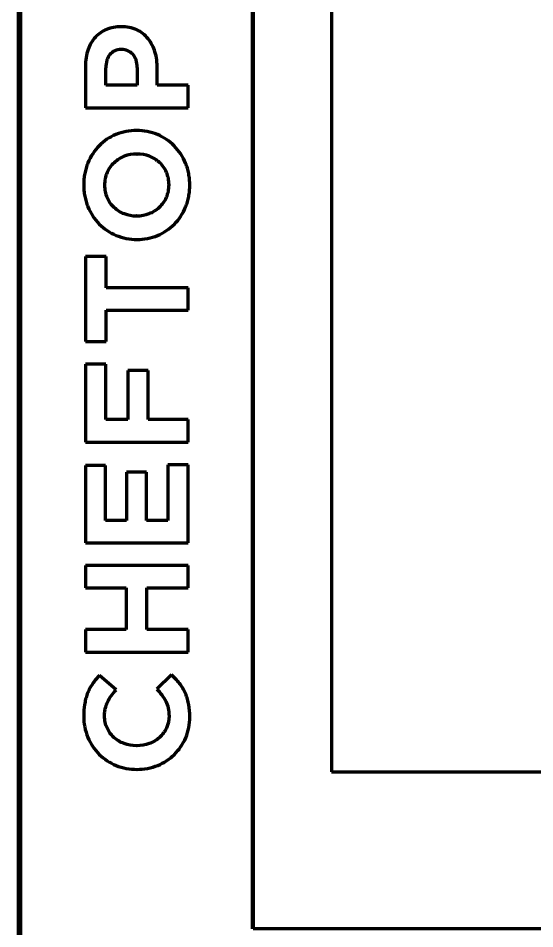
# Model space of a CAD drawing. Header units: inches. Extents: x -3022 to 7311, y 343 to 5680.
# Drawn here: x 2764 to 3143, y 2469 to 3138 of the extents above; entities that cross this region are included whole.
import ezdxf

# ---------------------------------------------------------------- set-up
doc = ezdxf.new("R2010")
doc.units = ezdxf.units.IN

msp = doc.modelspace()

# ---------------------------------------------------------------- linework, layer by layer
at = {"linetype": 'Continuous', "lineweight": 70}
for p, q in [((2763.92, 3920.69), (2763.92, 2255.49)), ((2765.92, 2271.3), (2765.92, 3919.3)), ((2935.92, 2469.31), (2935.92, 3919.3)), ((2936.42, 3918.8), (2936.42, 2469.4)), ((2993.92, 3803.8), (2993.92, 2584.4)), ((2839.52, 3131.29), (2839.3, 3131.29)), ((2839.63, 3114.52), (2839.84, 3114.52)), ((2813.28, 3102.48), (2813.28, 3071.72)), ((2828.23, 3088.28), (2828.23, 3101.08)), ((2851.24, 3101.4), (2851.24, 3088.28)), ((2865.97, 3088.28), (2865.97, 3100.86)), ((2851.24, 3088.28), (2828.23, 3088.28)), ((2888.55, 3088.28), (2865.97, 3088.28)), ((2888.55, 3071.72), (2888.55, 3088.28)), ((2813.28, 3071.72), (2888.55, 3071.72)), ((2850.92, 3055.16), (2850.7, 3055.16)), ((2850.92, 3037.85), (2851.13, 3037.85)), ((2850.92, 2992.47), (2850.7, 2992.47)), ((2850.92, 2975.15), (2851.13, 2975.15)), ((2828.55, 2962.66), (2813.28, 2962.66)), ((2813.28, 2962.66), (2813.28, 2900.29)), ((2828.55, 2939.76), (2828.55, 2962.66)), ((2888.55, 2939.76), (2828.55, 2939.76)), ((2888.55, 2923.2), (2888.55, 2939.76)), ((2828.55, 2923.2), (2888.55, 2923.2)), ((2828.55, 2900.29), (2828.55, 2923.2)), ((2813.28, 2900.29), (2828.55, 2900.29)), ((2828.34, 2883.73), (2813.28, 2883.73)), ((2813.28, 2883.73), (2813.28, 2826.42)), ((2828.34, 2842.98), (2828.34, 2883.73)), ((2844.36, 2878.9), (2844.36, 2842.98)), ((2859.41, 2878.9), (2844.36, 2878.9)), ((2859.41, 2842.98), (2859.41, 2878.9)), ((2844.36, 2842.98), (2828.34, 2842.98)), ((2888.55, 2842.98), (2859.41, 2842.98)), ((2888.55, 2826.42), (2888.55, 2842.98)), ((2813.28, 2826.42), (2888.55, 2826.42)), ((2813.28, 2809.32), (2813.28, 2752.54)), ((2828.01, 2809.32), (2813.28, 2809.32)), ((2828.01, 2769), (2828.01, 2809.32)), ((2873.82, 2809.86), (2873.82, 2769)), ((2888.55, 2809.86), (2873.82, 2809.86)), ((2888.55, 2752.54), (2888.55, 2809.86)), ((2843.28, 2804.48), (2843.28, 2769)), ((2858.02, 2804.48), (2843.28, 2804.48)), ((2858.02, 2769), (2858.02, 2804.48)), ((2843.28, 2769), (2828.01, 2769)), ((2873.82, 2769), (2858.02, 2769)), ((2813.28, 2752.54), (2888.55, 2752.54)), ((2813.28, 2735.98), (2813.28, 2719.42)), ((2888.55, 2735.98), (2813.28, 2735.98)), ((2888.55, 2719.42), (2888.55, 2735.98)), ((2813.28, 2719.42), (2843.07, 2719.42)), ((2843.07, 2719.42), (2843.07, 2688.88)), ((2858.34, 2719.42), (2888.55, 2719.42)), ((2858.34, 2688.88), (2858.34, 2719.42)), ((2813.28, 2688.88), (2813.28, 2672.32)), ((2843.07, 2688.88), (2813.28, 2688.88)), ((2888.55, 2688.88), (2858.34, 2688.88)), ((2888.55, 2672.32), (2888.55, 2688.88)), ((2813.28, 2672.32), (2888.55, 2672.32)), ((2835.76, 2644.69), (2823.6, 2655.22)), ((2876.4, 2655.76), (2865.76, 2645.22)), ((2850.92, 2603.61), (2850.7, 2603.61)), ((2850.92, 2586.3), (2851.13, 2586.3)), ((2993.92, 2584.4), (3427.92, 2584.4)), ((2936.42, 2469.4), (2937.42, 2470.4)), ((2936.42, 2469.4), (3485.42, 2469.4)), ((2936.92, 2469.4), (2936.92, 2469.3))]:
    msp.add_line(p, q, dxfattribs=at)
for points, knots in [([(2839.3, 3131.29), (2835.73, 3131.29), (2828.69, 3130.13), (2819.82, 3124.02), (2814.29, 3114.23), (2813.28, 3106.55), (2813.28, 3102.48)], [0, 0, 0, 0, 0.246876, 0.476926, 0.718842, 1, 1, 1, 1]), ([(2865.97, 3100.86), (2865.97, 3104.86), (2865.02, 3112.55), (2860, 3122.8), (2851.03, 3129.94), (2843.43, 3131.29), (2839.52, 3131.29)], [0, 0, 0, 0, 0.265754, 0.507017, 0.740214, 1, 1, 1, 1]), ([(2839.63, 3114.52), (2837.96, 3114.52), (2834.73, 3114.02), (2830.78, 3111.06), (2828.59, 3106.46), (2828.23, 3102.96), (2828.23, 3101.08)], [0, 0, 0, 0, 0.251665, 0.476381, 0.716008, 1, 1, 1, 1]), ([(2851.24, 3101.4), (2851.24, 3103.27), (2850.78, 3106.78), (2848.3, 3111.21), (2844.43, 3113.97), (2841.37, 3114.52), (2839.84, 3114.52)], [0, 0, 0, 0, 0.28912, 0.535012, 0.763547, 1, 1, 1, 1]), ([(2850.7, 3055.16), (2845.58, 3055.16), (2837.85, 3053.68), (2828.92, 3048.87), (2823.13, 3044.08), (2818.35, 3038.19), (2815.38, 3032.5), (2813.66, 3027.56), (2812.7, 3023.62), (2812.22, 3020.22), (2812.02, 3017.41), (2811.97, 3015.26), (2812.02, 3013.12), (2812.22, 3010.31), (2812.71, 3006.89), (2813.68, 3002.95), (2815.42, 2997.99), (2818.42, 2992.27), (2823.24, 2986.34), (2829.07, 2981.51), (2838.03, 2976.67), (2845.78, 2975.15), (2850.92, 2975.15)], [0, 0, 0, 0, 0.123917, 0.184114, 0.244066, 0.304568, 0.366477, 0.398301, 0.430866, 0.464324, 0.481445, 0.498853, 0.516267, 0.533403, 0.566924, 0.599592, 0.631558, 0.693842, 0.754792, 0.815192, 0.875765, 1, 1, 1, 1]), ([(2851.13, 2975.15), (2856.25, 2975.15), (2863.99, 2976.64), (2872.91, 2981.44), (2878.71, 2986.23), (2883.48, 2992.13), (2886.46, 2997.82), (2888.18, 3002.75), (2889.13, 3006.69), (2889.62, 3010.1), (2889.81, 3012.9), (2889.86, 3015.05), (2889.81, 3017.2), (2889.61, 3020.01), (2889.12, 3023.42), (2888.16, 3027.37), (2886.42, 3032.32), (2883.41, 3038.04), (2878.6, 3043.97), (2872.77, 3048.8), (2863.81, 3053.65), (2856.05, 3055.16), (2850.92, 3055.16)], [0, 0, 0, 0, 0.123918, 0.184114, 0.244066, 0.304568, 0.366477, 0.398301, 0.430865, 0.464323, 0.481444, 0.498852, 0.516265, 0.533402, 0.566923, 0.59959, 0.631556, 0.69384, 0.75479, 0.815191, 0.875763, 1, 1, 1, 1]), ([(2850.92, 3037.85), (2847.82, 3037.85), (2841.7, 3036.76), (2835.13, 3032.68), (2831.21, 3028.2), (2828.98, 3024.26), (2827.82, 3020.6), (2827.34, 3017.48), (2827.22, 3015.05), (2827.34, 3012.62), (2827.81, 3009.52), (2828.94, 3005.88), (2831.14, 3001.97), (2835.01, 2997.54), (2841.54, 2993.52), (2847.62, 2992.47), (2850.7, 2992.47)], [0, 0, 0, 0, 0.127847, 0.249993, 0.310751, 0.372176, 0.435396, 0.468166, 0.501956, 0.535711, 0.568373, 0.631172, 0.691951, 0.751943, 0.872689, 1, 1, 1, 1]), ([(2850.92, 2992.47), (2854.02, 2992.47), (2860.14, 2993.56), (2866.7, 2997.63), (2870.62, 3002.12), (2872.86, 3006.05), (2874.02, 3009.72), (2874.5, 3012.83), (2874.62, 3015.26), (2874.5, 3017.69), (2874.03, 3020.79), (2872.89, 3024.44), (2870.69, 3028.34), (2866.82, 3032.78), (2860.3, 3036.8), (2854.22, 3037.85), (2851.13, 3037.85)], [0, 0, 0, 0, 0.127849, 0.249996, 0.310754, 0.372179, 0.435399, 0.468168, 0.501958, 0.535713, 0.568375, 0.631174, 0.691953, 0.751944, 0.872689, 1, 1, 1, 1]), ([(2823.6, 2655.22), (2822.65, 2654.26), (2820.82, 2652.23), (2818.35, 2648.94), (2816.59, 2646), (2815.4, 2643.55), (2814.36, 2641.03), (2813.34, 2637.77), (2812.26, 2632.39), (2811.99, 2628.26), (2811.99, 2625.55)], [0, 0, 0, 0, 0.125, 0.25, 0.375, 0.4375, 0.5, 0.625, 0.75, 1, 1, 1, 1]), ([(2889.85, 2624.9), (2889.85, 2627.78), (2889.51, 2632.16), (2888.21, 2637.84), (2887, 2641.26), (2885.76, 2643.87), (2884.36, 2646.39), (2881.5, 2650.59), (2878.51, 2653.8), (2876.4, 2655.76)], [0, 0, 0, 0, 0.25, 0.375, 0.5, 0.5625, 0.625, 0.75, 1, 1, 1, 1]), ([(2850.7, 2603.61), (2847.62, 2603.61), (2841.57, 2604.64), (2835.04, 2608.56), (2831.15, 2612.87), (2828.95, 2616.64), (2827.81, 2620.15), (2827.34, 2623.12), (2827.24, 2625.12), (2827.29, 2626.82), (2827.43, 2628.62), (2827.79, 2630.8), (2828.51, 2633.32), (2829.83, 2636.56), (2832.16, 2640.47), (2834.49, 2643.29), (2835.76, 2644.69)], [0, 0, 0, 0, 0.16191, 0.314563, 0.389631, 0.464964, 0.542002, 0.581785, 0.622729, 0.647116, 0.67095, 0.71738, 0.762885, 0.808248, 0.901066, 1, 1, 1, 1]), ([(2865.76, 2645.22), (2868.22, 2642.52), (2871.72, 2638.22), (2874.23, 2631.18), (2874.58, 2627.41), (2874.58, 2625.44)], [0, 0, 0, 0, 0.493857, 0.733277, 1, 1, 1, 1]), ([(2811.99, 2625.55), (2811.99, 2620.15), (2813.9, 2609.61), (2822.67, 2596.57), (2835.61, 2588.17), (2845.79, 2586.3), (2850.92, 2586.3)], [0, 0, 0, 0, 0.263935, 0.508037, 0.749091, 1, 1, 1, 1]), ([(2874.58, 2625.44), (2874.58, 2622.42), (2873.36, 2616.44), (2867.93, 2609.2), (2860.08, 2604.62), (2854.01, 2603.61), (2850.92, 2603.61)], [0, 0, 0, 0, 0.253752, 0.494373, 0.739907, 1, 1, 1, 1]), ([(2851.13, 2586.3), (2856.28, 2586.3), (2866.46, 2588.18), (2879.3, 2596.59), (2887.93, 2609.4), (2889.85, 2619.68), (2889.85, 2624.9)], [0, 0, 0, 0, 0.254979, 0.497835, 0.741326, 1, 1, 1, 1])]:
    msp.add_open_spline(points, degree=3, knots=knots, dxfattribs=at)

doc.saveas('drawing.dxf')
